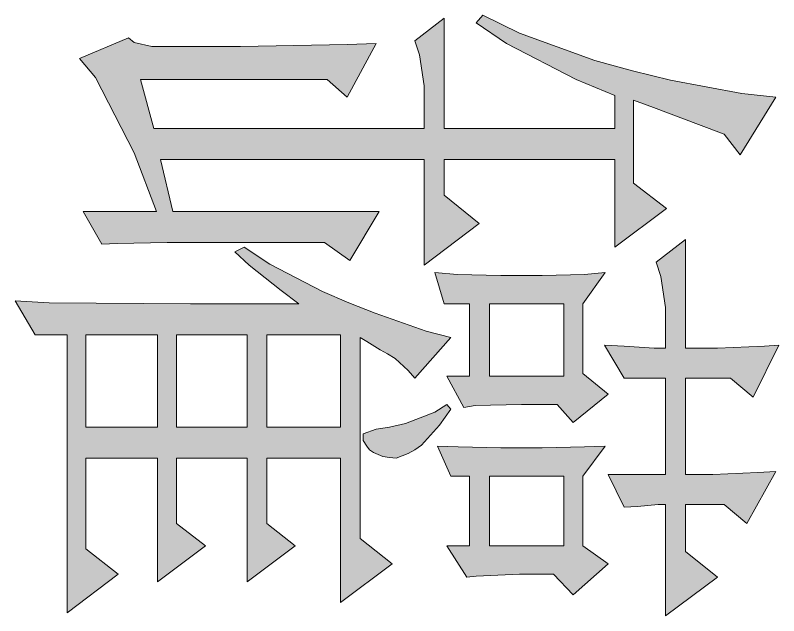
# Model space of a CAD drawing. Header units: millimetres. Extents: x 117 to 78452272, y 10 to 169749766.
# Drawn here: x 78389206.9 to 78389555.9, y 169651927.9 to 169652202.4 of the extents above; entities that cross this region are included whole.
import ezdxf

# ---------------------------------------------------------------- set-up
doc = ezdxf.new("R2010")
doc.units = ezdxf.units.MM

msp = doc.modelspace()

# ---------------------------------------------------------------- hatches: boundary and pattern name
h = msp.add_hatch(color=0)
h.dxf.hatch_style = 2
h.paths.add_polyline_path([(78389278.846, 169652112.784), (78389373.217, 169652112.784), (78389359.859, 169652090.377), (78389348.224, 169652098.564), (78389336.589, 169652098.564), (78389308.58, 169652098.564), (78389292.205, 169652098.564), (78389276.261, 169652098.564), (78389253.422, 169652098.133), (78389246.527, 169652097.702), (78389237.909, 169652112.784), (78389271.521, 169652112.784), (78389261.179, 169652139.501), (78389243.511, 169652173.975), (78389236.185, 169652182.593), (78389258.593, 169652192.073), (78389261.179, 169652189.918), (78389269.366, 169652188.195), (78389274.537, 169652188.195), (78389309.872, 169652188.195), (78389358.566, 169652189.057), (78389371.924, 169652189.488), (78389358.566, 169652164.925), (78389349.517, 169652173.113), (78389264.195, 169652173.113), (78389270.228, 169652150.705), (78389393.901, 169652150.705), (78389393.901, 169652162.34), (78389393.901, 169652170.096), (78389391.747, 169652184.316), (78389389.592, 169652190.78), (78389402.951, 169652201.122), (78389402.951, 169652150.705), (78389480.947, 169652150.705), (78389480.947, 169652165.787), (78389463.279, 169652173.113), (78389431.391, 169652189.488), (78389417.602, 169652198.968), (78389420.618, 169652202.415), (78389437.424, 169652194.228), (78389471.897, 169652181.731), (78389489.134, 169652176.991), (78389506.371, 169652172.682), (78389539.12, 169652166.649), (78389554.634, 169652164.925), (78389538.259, 169652138.639), (78389530.933, 169652148.119), (78389519.298, 169652152.429), (78389498.614, 169652160.185), (78389489.565, 169652163.632), (78389489.565, 169652125.712), (78389504.647, 169652114.077), (78389480.947, 169652096.409), (78389480.947, 169652136.485), (78389402.951, 169652136.485), (78389402.951, 169652120.11), (78389418.894, 169652107.182), (78389393.901, 169652088.222), (78389393.901, 169652136.485), (78389273.244, 169652136.485)])
h = msp.add_hatch(color=0)
h.dxf.hatch_style = 2
h.paths.add_polyline_path([(78389513.265, 169651992.558), (78389525.762, 169651992.558), (78389546.446, 169651993.42), (78389554.634, 169651993.851), (78389541.275, 169651970.151), (78389530.933, 169651978.769), (78389513.265, 169651978.769), (78389513.265, 169651957.223), (78389527.917, 169651945.588), (78389504.216, 169651927.921), (78389504.216, 169651978.769), (78389500.769, 169651978.769), (78389491.289, 169651977.907), (78389485.256, 169651977.476), (78389477.93, 169651992.558), (78389504.216, 169651992.558), (78389504.216, 169652036.512), (78389485.256, 169652036.512), (78389476.206, 169652051.594), (78389485.256, 169652051.163), (78389499.045, 169652050.301), (78389504.216, 169652050.301), (78389504.216, 169652061.074), (78389504.216, 169652068.831), (78389502.062, 169652083.051), (78389499.907, 169652089.515), (78389513.265, 169652099.857), (78389513.265, 169652050.301), (78389527.917, 169652050.301), (78389549.462, 169652051.163), (78389555.926, 169652051.594), (78389544.291, 169652027.893), (78389533.949, 169652036.512), (78389513.265, 169652036.512)])
h = msp.add_hatch(color=0)
h.paths.add_polyline_path([(78389336.589, 169652070.554), (78389328.402, 169652076.587), (78389313.751, 169652088.222), (78389307.287, 169652094.255), (78389311.596, 169652096.409), (78389323.231, 169652088.653), (78389347.362, 169652076.156), (78389359.428, 169652070.985), (78389371.494, 169652066.245), (78389394.763, 169652058.058), (78389405.967, 169652055.041), (78389389.592, 169652036.512), (78389386.576, 169652039.959), (78389380.543, 169652045.561), (78389377.095, 169652047.716), (78389373.648, 169652049.439), (78389367.615, 169652053.318), (78389364.599, 169652055.041), (78389364.599, 169651963.256), (78389379.25, 169651951.621), (78389355.55, 169651933.953), (78389355.55, 169651999.884), (78389321.938, 169651999.884), (78389321.938, 169651970.151), (78389334.866, 169651959.808), (78389312.889, 169651943.434), (78389312.889, 169651999.884), (78389280.57, 169651999.884), (78389280.57, 169651970.151), (78389293.928, 169651959.808), (78389271.952, 169651943.434), (78389271.952, 169651999.884), (78389239.202, 169651999.884), (78389239.202, 169651958.516), (78389253.853, 169651946.881), (78389230.584, 169651929.213), (78389230.584, 169652056.334), (78389215.932, 169652056.334), (78389206.883, 169652071.847), (78389222.396, 169652070.985), (78389287.034, 169652070.554)])
h.paths.add_polyline_path([(78389355.55, 169652056.334), (78389321.938, 169652056.334), (78389321.938, 169652014.104), (78389355.55, 169652014.104)])
h.paths.add_polyline_path([(78389271.952, 169652056.334), (78389239.202, 169652056.334), (78389239.202, 169652014.104), (78389271.952, 169652014.104)])
h.paths.add_polyline_path([(78389312.889, 169652056.334), (78389280.57, 169652056.334), (78389280.57, 169652014.104), (78389312.889, 169652014.104)])
h = msp.add_hatch(color=0)
h.paths.add_polyline_path([(78389398.641, 169652084.775), (78389408.983, 169652083.913), (78389428.805, 169652083.482), (78389438.286, 169652083.482), (78389447.766, 169652083.482), (78389467.157, 169652083.913), (78389476.637, 169652084.775), (78389466.295, 169652070.554), (78389466.295, 169652038.666), (78389477.93, 169652029.186), (78389461.986, 169652016.259), (78389454.661, 169652024.446), (78389438.286, 169652024.446), (78389417.171, 169652024.015), (78389412, 169652023.153), (78389404.243, 169652037.374), (78389414.585, 169652037.374), (78389414.585, 169652070.554), (78389402.951, 169652070.554)])
h.paths.add_polyline_path([(78389457.677, 169652070.554), (78389423.635, 169652070.554), (78389423.635, 169652037.374), (78389457.677, 169652037.374)])
h = msp.add_hatch(color=0)
h.dxf.hatch_style = 2
h.paths.add_polyline_path([(78389405.967, 169652022.292), (78389400.796, 169652014.966), (78389392.608, 169652005.917), (78389389.592, 169652003.762), (78389386.576, 169652002.038), (78389380.974, 169651999.884), (78389377.957, 169652000.315), (78389374.941, 169652000.746), (78389370.632, 169652002.469), (78389368.908, 169652003.762), (78389367.615, 169652005.486), (78389365.892, 169652008.071), (78389365.892, 169652009.364), (78389365.892, 169652011.088), (78389371.924, 169652013.242), (78389377.957, 169652014.104), (78389385.283, 169652015.828), (78389398.641, 169652020.999), (78389404.243, 169652024.446)])
h = msp.add_hatch(color=0)
h.paths.add_polyline_path([(78389399.934, 169652005.486), (78389409.414, 169652005.055), (78389428.805, 169652004.624), (78389438.286, 169652004.624), (78389447.766, 169652004.624), (78389467.157, 169652005.055), (78389476.637, 169652005.486), (78389466.295, 169651991.696), (78389466.295, 169651959.808), (78389477.93, 169651951.621), (78389461.986, 169651937.401), (78389452.937, 169651946.881), (78389437.424, 169651946.881), (78389417.602, 169651946.019), (78389413.292, 169651945.588), (78389404.243, 169651959.808), (78389414.585, 169651959.808), (78389414.585, 169651991.696), (78389405.967, 169651991.696)])
h.paths.add_polyline_path([(78389457.677, 169651991.696), (78389423.635, 169651991.696), (78389423.635, 169651959.808), (78389457.677, 169651959.808)])

# ---------------------------------------------------------------- linework, layer by layer
at = {"color": 0, "lineweight": 0}
for points in [[(78389278.846, 169652112.784), (78389373.217, 169652112.784), (78389359.859, 169652090.377), (78389348.224, 169652098.564), (78389336.589, 169652098.564), (78389308.58, 169652098.564), (78389292.205, 169652098.564), (78389276.261, 169652098.564), (78389253.422, 169652098.133), (78389246.527, 169652097.702), (78389237.909, 169652112.784), (78389271.521, 169652112.784), (78389261.179, 169652139.501), (78389243.511, 169652173.975), (78389236.185, 169652182.593), (78389258.593, 169652192.073), (78389261.179, 169652189.918), (78389269.366, 169652188.195), (78389274.537, 169652188.195), (78389309.872, 169652188.195), (78389358.566, 169652189.057), (78389371.924, 169652189.488), (78389358.566, 169652164.925), (78389349.517, 169652173.113), (78389264.195, 169652173.113), (78389270.228, 169652150.705), (78389393.901, 169652150.705), (78389393.901, 169652162.34), (78389393.901, 169652170.096), (78389391.747, 169652184.316), (78389389.592, 169652190.78), (78389402.951, 169652201.122), (78389402.951, 169652150.705), (78389480.947, 169652150.705), (78389480.947, 169652165.787), (78389463.279, 169652173.113), (78389431.391, 169652189.488), (78389417.602, 169652198.968), (78389420.618, 169652202.415), (78389437.424, 169652194.228), (78389471.897, 169652181.731), (78389489.134, 169652176.991), (78389506.371, 169652172.682), (78389539.12, 169652166.649), (78389554.634, 169652164.925), (78389538.259, 169652138.639), (78389530.933, 169652148.119), (78389519.298, 169652152.429), (78389498.614, 169652160.185), (78389489.565, 169652163.632), (78389489.565, 169652125.712), (78389504.647, 169652114.077), (78389480.947, 169652096.409), (78389480.947, 169652136.485), (78389402.951, 169652136.485), (78389402.951, 169652120.11), (78389418.894, 169652107.182), (78389393.901, 169652088.222), (78389393.901, 169652136.485), (78389273.244, 169652136.485)], [(78389513.265, 169651992.558), (78389525.762, 169651992.558), (78389546.446, 169651993.42), (78389554.634, 169651993.851), (78389541.275, 169651970.151), (78389530.933, 169651978.769), (78389513.265, 169651978.769), (78389513.265, 169651957.223), (78389527.917, 169651945.588), (78389504.216, 169651927.921), (78389504.216, 169651978.769), (78389500.769, 169651978.769), (78389491.289, 169651977.907), (78389485.256, 169651977.476), (78389477.93, 169651992.558), (78389504.216, 169651992.558), (78389504.216, 169652036.512), (78389485.256, 169652036.512), (78389476.206, 169652051.594), (78389485.256, 169652051.163), (78389499.045, 169652050.301), (78389504.216, 169652050.301), (78389504.216, 169652061.074), (78389504.216, 169652068.831), (78389502.062, 169652083.051), (78389499.907, 169652089.515), (78389513.265, 169652099.857), (78389513.265, 169652050.301), (78389527.917, 169652050.301), (78389549.462, 169652051.163), (78389555.926, 169652051.594), (78389544.291, 169652027.893), (78389533.949, 169652036.512), (78389513.265, 169652036.512)], [(78389336.589, 169652070.554), (78389328.402, 169652076.587), (78389313.751, 169652088.222), (78389307.287, 169652094.255), (78389311.596, 169652096.409), (78389323.231, 169652088.653), (78389347.362, 169652076.156), (78389359.428, 169652070.985), (78389371.494, 169652066.245), (78389394.763, 169652058.058), (78389405.967, 169652055.041), (78389389.592, 169652036.512), (78389386.576, 169652039.959), (78389380.543, 169652045.561), (78389377.095, 169652047.716), (78389373.648, 169652049.439), (78389367.615, 169652053.318), (78389364.599, 169652055.041), (78389364.599, 169651963.256), (78389379.25, 169651951.621), (78389355.55, 169651933.953), (78389355.55, 169651999.884), (78389321.938, 169651999.884), (78389321.938, 169651970.151), (78389334.866, 169651959.808), (78389312.889, 169651943.434), (78389312.889, 169651999.884), (78389280.57, 169651999.884), (78389280.57, 169651970.151), (78389293.928, 169651959.808), (78389271.952, 169651943.434), (78389271.952, 169651999.884), (78389239.202, 169651999.884), (78389239.202, 169651958.516), (78389253.853, 169651946.881), (78389230.584, 169651929.213), (78389230.584, 169652056.334), (78389215.932, 169652056.334), (78389206.883, 169652071.847), (78389222.396, 169652070.985), (78389287.034, 169652070.554)], [(78389398.641, 169652084.775), (78389408.983, 169652083.913), (78389428.805, 169652083.482), (78389438.286, 169652083.482), (78389447.766, 169652083.482), (78389467.157, 169652083.913), (78389476.637, 169652084.775), (78389466.295, 169652070.554), (78389466.295, 169652038.666), (78389477.93, 169652029.186), (78389461.986, 169652016.259), (78389454.661, 169652024.446), (78389438.286, 169652024.446), (78389417.171, 169652024.015), (78389412, 169652023.153), (78389404.243, 169652037.374), (78389414.585, 169652037.374), (78389414.585, 169652070.554), (78389402.951, 169652070.554)], [(78389457.677, 169652070.554), (78389423.635, 169652070.554), (78389423.635, 169652037.374), (78389457.677, 169652037.374)], [(78389271.952, 169652056.334), (78389239.202, 169652056.334), (78389239.202, 169652014.104), (78389271.952, 169652014.104)], [(78389312.889, 169652056.334), (78389280.57, 169652056.334), (78389280.57, 169652014.104), (78389312.889, 169652014.104)], [(78389355.55, 169652056.334), (78389321.938, 169652056.334), (78389321.938, 169652014.104), (78389355.55, 169652014.104)], [(78389405.967, 169652022.292), (78389400.796, 169652014.966), (78389392.608, 169652005.917), (78389389.592, 169652003.762), (78389386.576, 169652002.038), (78389380.974, 169651999.884), (78389377.957, 169652000.315), (78389374.941, 169652000.746), (78389370.632, 169652002.469), (78389368.908, 169652003.762), (78389367.615, 169652005.486), (78389365.892, 169652008.071), (78389365.892, 169652009.364), (78389365.892, 169652011.088), (78389371.924, 169652013.242), (78389377.957, 169652014.104), (78389385.283, 169652015.828), (78389398.641, 169652020.999), (78389404.243, 169652024.446)], [(78389399.934, 169652005.486), (78389409.414, 169652005.055), (78389428.805, 169652004.624), (78389438.286, 169652004.624), (78389447.766, 169652004.624), (78389467.157, 169652005.055), (78389476.637, 169652005.486), (78389466.295, 169651991.696), (78389466.295, 169651959.808), (78389477.93, 169651951.621), (78389461.986, 169651937.401), (78389452.937, 169651946.881), (78389437.424, 169651946.881), (78389417.602, 169651946.019), (78389413.292, 169651945.588), (78389404.243, 169651959.808), (78389414.585, 169651959.808), (78389414.585, 169651991.696), (78389405.967, 169651991.696)], [(78389457.677, 169651991.696), (78389423.635, 169651991.696), (78389423.635, 169651959.808), (78389457.677, 169651959.808)]]:
    msp.add_lwpolyline(points, close=True, dxfattribs=at)

doc.saveas('drawing.dxf')
